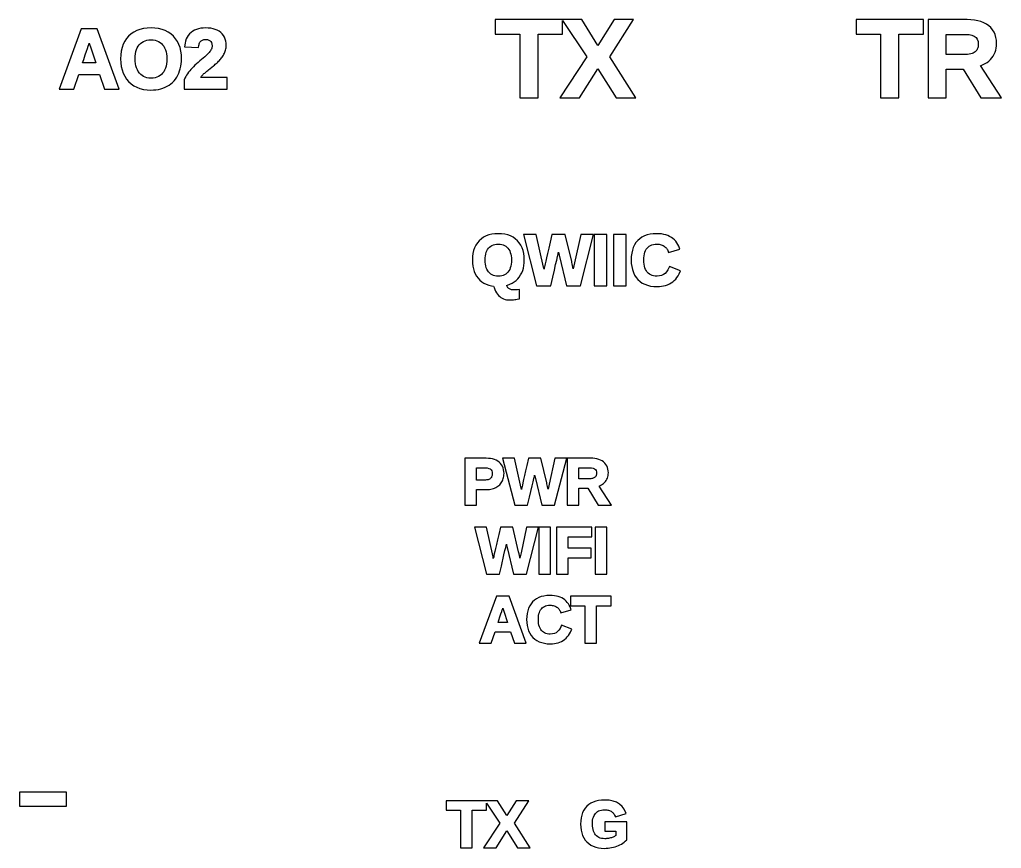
# Model space of a CAD drawing. Header units: metres. Extents: x 3 to 171, y -107 to -32.
# Drawn here: x 88.35 to 130.36, y -102.61 to -67.16 of the extents above; entities that cross this region are included whole.
import ezdxf

# ---------------------------------------------------------------- set-up
doc = ezdxf.new("R2010")
doc.units = ezdxf.units.M

msp = doc.modelspace()

# ---------------------------------------------------------------- linework, layer by layer
for p, q in [((112.404, -67.1577), (108.707, -67.1577)), ((108.707, -67.1577), (108.707, -67.7834)), ((111.587, -67.7834), (111.587, -67.194)), ((111.587, -67.194), (112.627, -68.7481)), ((113.098, -68.2619), (112.404, -67.1577)), ((113.792, -67.1577), (113.098, -68.2619)), ((113.606, -68.748), (114.625, -67.1577)), ((114.625, -67.1577), (113.792, -67.1577)), ((127.026, -67.1587), (124.145, -67.1587)), ((124.145, -67.1587), (124.145, -67.7844)), ((127.026, -67.7844), (127.026, -67.1587)), ((128.899, -67.1587), (127.225, -67.1587)), ((127.225, -67.1587), (127.225, -70.5074)), ((129.062, -67.1639), (128.899, -67.1587)), ((129.216, -67.1796), (129.062, -67.1639)), ((129.359, -67.2059), (129.216, -67.1796)), ((129.492, -67.243), (129.359, -67.2059)), ((90.9857, -67.5496), (90.043, -70.1339)), ((91.6693, -67.5496), (90.9857, -67.5496)), ((92.6084, -70.1339), (91.6693, -67.5496)), ((93.3626, -67.626), (93.2359, -67.6904)), ((93.4998, -67.5762), (93.3626, -67.626)), ((93.6474, -67.5407), (93.4998, -67.5762)), ((93.8051, -67.5196), (93.6474, -67.5407)), ((93.9729, -67.5126), (93.8051, -67.5196)), ((94.1408, -67.5197), (93.9729, -67.5126)), ((94.2986, -67.541), (94.1408, -67.5197)), ((94.4463, -67.5769), (94.2986, -67.541)), ((94.5836, -67.6273), (94.4463, -67.5769)), ((94.7105, -67.6923), (94.5836, -67.6273)), ((95.8327, -67.6104), (95.7563, -67.6541)), ((95.9153, -67.5749), (95.8327, -67.6104)), ((96.0042, -67.5475), (95.9153, -67.5749)), ((96.0991, -67.528), (96.0042, -67.5475)), ((96.2, -67.5164), (96.0991, -67.528)), ((96.3068, -67.5126), (96.2, -67.5164)), ((96.4214, -67.5164), (96.3068, -67.5126)), ((96.5288, -67.5281), (96.4214, -67.5164)), ((96.629, -67.5477), (96.5288, -67.5281)), ((96.7221, -67.5753), (96.629, -67.5477)), ((96.8078, -67.6112), (96.7221, -67.5753)), ((96.886, -67.6553), (96.8078, -67.6112)), ((129.614, -67.2908), (129.492, -67.243)), ((129.725, -67.3497), (129.614, -67.2908)), ((129.826, -67.4197), (129.725, -67.3497)), ((129.915, -67.5001), (129.826, -67.4197)), ((129.99, -67.5903), (129.915, -67.5001)), ((130.052, -67.69), (129.99, -67.5903)), ((92.923, -67.9683), (92.8451, -68.0854)), ((93.0152, -67.8624), (92.923, -67.9683)), ((93.12, -67.7692), (93.0152, -67.8624)), ((93.2359, -67.6904), (93.12, -67.7692)), ((93.6483, -68.0904), (93.7192, -68.0606)), ((93.7192, -68.0606), (93.7968, -68.0391)), ((93.7968, -68.0391), (93.8815, -68.0261)), ((93.8815, -68.0261), (93.9729, -68.0217)), ((93.9729, -68.0217), (94.0629, -68.0261)), ((94.0629, -68.0261), (94.1461, -68.0392)), ((94.1461, -68.0392), (94.2227, -68.0609)), ((94.2227, -68.0609), (94.293, -68.0909)), ((94.8266, -67.7719), (94.7105, -67.6923)), ((94.9316, -67.866), (94.8266, -67.7719)), ((95.0239, -67.9727), (94.9316, -67.866)), ((95.102, -68.09), (95.0239, -67.9727)), ((95.4826, -67.9857), (95.4511, -68.0725)), ((95.522, -67.9054), (95.4826, -67.9857)), ((95.5691, -67.8319), (95.522, -67.9054)), ((95.6241, -67.7653), (95.5691, -67.8319)), ((95.6866, -67.7059), (95.6241, -67.7653)), ((95.7563, -67.6541), (95.6866, -67.7059)), ((96.1036, -68.0783), (96.1242, -68.0599)), ((96.1242, -68.0599), (96.1471, -68.0445)), ((96.1471, -68.0445), (96.173, -68.0316)), ((96.173, -68.0316), (96.2022, -68.0213)), ((96.2022, -68.0213), (96.2346, -68.0138)), ((96.2346, -68.0138), (96.2708, -68.0092)), ((96.2708, -68.0092), (96.3095, -68.0076)), ((96.3095, -68.0076), (96.3884, -68.0137)), ((96.3884, -68.0137), (96.4512, -68.0307)), ((96.4512, -68.0307), (96.4997, -68.0575)), ((96.4997, -68.0575), (96.5364, -68.094)), ((96.9565, -67.7078), (96.886, -67.6553)), ((97.0183, -67.7679), (96.9565, -67.7078)), ((97.0707, -67.8346), (97.0183, -67.7679)), ((97.1137, -67.908), (97.0707, -67.8346)), ((97.1469, -67.9875), (97.1137, -67.908)), ((97.1705, -68.073), (97.1469, -67.9875)), ((108.707, -67.7834), (109.756, -67.7834)), ((109.756, -67.7834), (109.756, -70.5063)), ((110.536, -67.7834), (111.587, -67.7834)), ((110.536, -70.5063), (110.536, -67.7834)), ((124.145, -67.7844), (125.194, -67.7844)), ((125.194, -67.7844), (125.194, -70.5074)), ((125.975, -67.7844), (127.026, -67.7844)), ((125.975, -70.5074), (125.975, -67.7844)), ((128.005, -68.6459), (128.005, -67.7867)), ((128.005, -67.7867), (128.825, -67.7867)), ((128.825, -67.7867), (128.979, -67.796)), ((128.979, -67.796), (129.105, -67.8228)), ((129.105, -67.8228), (129.205, -67.866)), ((129.205, -67.866), (129.28, -67.9245)), ((129.28, -67.9245), (129.332, -67.9987)), ((129.332, -67.9987), (129.365, -68.0915)), ((130.1, -67.7989), (130.052, -67.69)), ((130.134, -67.9165), (130.1, -67.7989)), ((130.154, -68.0426), (130.134, -67.9165)), ((130.161, -68.1769), (130.154, -68.0426)), ((91.2108, -68.5128), (91.2542, -68.3852)), ((91.2542, -68.3852), (91.2872, -68.2874)), ((91.2872, -68.2874), (91.3099, -68.2192)), ((91.3099, -68.2192), (91.3223, -68.1805)), ((91.3223, -68.1805), (91.3291, -68.1579)), ((91.3291, -68.1579), (91.3928, -68.3593)), ((91.3928, -68.3593), (91.6154, -69.0077)), ((92.7322, -68.3521), (92.6971, -68.5012)), ((92.7814, -68.2134), (92.7322, -68.3521)), ((92.8451, -68.0854), (92.7814, -68.2134)), ((93.3265, -68.5277), (93.3523, -68.4422)), ((93.3523, -68.4422), (93.3851, -68.3643)), ((93.3851, -68.3643), (93.4249, -68.2938)), ((93.4249, -68.2938), (93.4717, -68.2306)), ((93.4717, -68.2306), (93.5248, -68.1752)), ((93.5248, -68.1752), (93.5835, -68.1286)), ((93.5835, -68.1286), (93.6483, -68.0904)), ((94.293, -68.0909), (94.3571, -68.1293)), ((94.3571, -68.1293), (94.4156, -68.1763)), ((94.4156, -68.1763), (94.4687, -68.2322)), ((94.4687, -68.2322), (94.5156, -68.296)), ((94.5156, -68.296), (94.5555, -68.3667)), ((94.5555, -68.3667), (94.5882, -68.4445)), ((94.5882, -68.4445), (94.614, -68.5298)), ((95.1658, -68.218), (95.102, -68.09)), ((95.2152, -68.3561), (95.1658, -68.218)), ((95.2503, -68.5043), (95.2152, -68.3561)), ((95.4272, -68.1657), (95.4022, -68.3182)), ((95.4022, -68.3182), (96.0011, -68.352)), ((95.4511, -68.0725), (95.4272, -68.1657)), ((96.0011, -68.352), (96.0167, -68.2628)), ((96.0167, -68.2628), (96.0266, -68.2225)), ((96.0266, -68.2225), (96.0384, -68.1862)), ((96.0384, -68.1862), (96.0521, -68.1539)), ((96.0521, -68.1539), (96.0677, -68.1249)), ((96.0677, -68.1249), (96.0849, -68.0999)), ((96.0849, -68.0999), (96.1036, -68.0783)), ((96.5392, -68.4494), (96.5176, -68.4851)), ((96.5364, -68.094), (96.5633, -68.1422)), ((96.5565, -68.4146), (96.5392, -68.4494)), ((96.5698, -68.3805), (96.5565, -68.4146)), ((96.5633, -68.1422), (96.5804, -68.2045)), ((96.5791, -68.347), (96.5698, -68.3805)), ((96.5846, -68.3144), (96.5791, -68.347)), ((96.5804, -68.2045), (96.5864, -68.2824)), ((96.5864, -68.2824), (96.5846, -68.3144)), ((97.1515, -68.5086), (97.1651, -68.4616)), ((97.1651, -68.4616), (97.1756, -68.4133)), ((97.1845, -68.1641), (97.1705, -68.073)), ((97.1756, -68.4133), (97.1831, -68.3638)), ((97.1831, -68.3638), (97.1876, -68.3129)), ((97.1891, -68.2603), (97.1845, -68.1641)), ((97.1876, -68.3129), (97.1891, -68.2603)), ((129.309, -68.4568), (129.28, -68.4947)), ((129.333, -68.415), (129.309, -68.4568)), ((129.352, -68.3693), (129.333, -68.415)), ((129.365, -68.3191), (129.352, -68.3693)), ((129.365, -68.0915), (129.376, -68.2061)), ((129.373, -68.2644), (129.365, -68.3191)), ((129.376, -68.2061), (129.373, -68.2644)), ((130.094, -68.5546), (130.124, -68.4658)), ((130.124, -68.4658), (130.144, -68.3732)), ((130.144, -68.3732), (130.157, -68.2769)), ((130.157, -68.2769), (130.161, -68.1769)), ((91.0413, -69.0077), (91.093, -68.8571)), ((91.093, -68.8571), (91.1571, -68.67)), ((91.1571, -68.67), (91.2108, -68.5128)), ((92.6762, -68.6606), (92.6693, -68.8303)), ((92.6693, -68.8303), (92.6762, -69.0006)), ((92.6971, -68.5012), (92.6762, -68.6606)), ((93.293, -68.8303), (93.2968, -68.7217)), ((93.2969, -68.94), (93.293, -68.8303)), ((93.2968, -68.7217), (93.308, -68.6208)), ((93.308, -68.6208), (93.3265, -68.5277)), ((94.614, -68.5298), (94.6326, -68.6225)), ((94.6326, -68.6225), (94.6438, -68.7225)), ((94.6438, -68.7225), (94.6475, -68.8304)), ((94.6475, -68.8304), (94.6438, -68.9433)), ((95.2713, -68.6623), (95.2503, -68.5043)), ((95.2783, -68.83), (95.2713, -68.6623)), ((95.275, -68.9421), (95.2783, -68.83)), ((96.1339, -68.8623), (96.0579, -68.9252)), ((96.205, -68.8036), (96.1339, -68.8623)), ((96.2691, -68.7485), (96.205, -68.8036)), ((96.3268, -68.6964), (96.2691, -68.7485)), ((96.3779, -68.6476), (96.3268, -68.6964)), ((96.4227, -68.6019), (96.3779, -68.6476)), ((96.4604, -68.5601), (96.4227, -68.6019)), ((96.4918, -68.5215), (96.4604, -68.5601)), ((96.5176, -68.4851), (96.4918, -68.5215)), ((96.899, -68.9046), (96.9312, -68.8699)), ((96.9312, -68.8699), (96.9623, -68.8341)), ((96.9623, -68.8341), (96.9919, -68.7972)), ((96.9919, -68.7972), (97.0199, -68.7593)), ((97.0199, -68.7593), (97.0462, -68.7205)), ((97.0462, -68.7205), (97.0709, -68.6807)), ((97.0709, -68.6807), (97.0939, -68.64)), ((97.0939, -68.64), (97.1154, -68.598)), ((97.1154, -68.598), (97.1349, -68.5542)), ((97.1349, -68.5542), (97.1515, -68.5086)), ((112.627, -68.7481), (111.469, -70.5063)), ((114.719, -70.5063), (113.606, -68.748)), ((128.844, -68.6459), (128.005, -68.6459)), ((128.921, -68.6433), (128.844, -68.6459)), ((128.99, -68.6358), (128.921, -68.6433)), ((129.053, -68.6236), (128.99, -68.6358)), ((129.11, -68.6066), (129.053, -68.6236)), ((129.161, -68.5851), (129.11, -68.6066)), ((129.206, -68.5593), (129.161, -68.5851)), ((129.246, -68.529), (129.206, -68.5593)), ((129.28, -68.4947), (129.246, -68.529)), ((129.828, -68.932), (129.895, -68.8681)), ((129.895, -68.8681), (129.957, -68.797)), ((129.957, -68.797), (130.011, -68.7203)), ((130.011, -68.7203), (130.057, -68.6395)), ((130.057, -68.6395), (130.094, -68.5546)), ((91.6154, -69.0077), (91.0413, -69.0077)), ((92.6762, -69.0006), (92.6972, -69.161)), ((92.6972, -69.161), (92.7323, -69.3113)), ((92.7323, -69.3113), (92.7817, -69.4516)), ((93.3083, -69.042), (93.2969, -68.94)), ((93.3273, -69.1368), (93.3083, -69.042)), ((93.3537, -69.2241), (93.3273, -69.1368)), ((93.3874, -69.3041), (93.3537, -69.2241)), ((93.4283, -69.3769), (93.3874, -69.3041)), ((94.5557, -69.3126), (94.516, -69.3846)), ((94.5884, -69.2326), (94.5557, -69.3126)), ((94.6141, -69.1444), (94.5884, -69.2326)), ((94.6326, -69.048), (94.6141, -69.1444)), ((94.6438, -68.9433), (94.6326, -69.048)), ((95.1973, -69.3529), (95.2265, -69.2558)), ((95.2265, -69.2558), (95.2492, -69.1549)), ((95.2492, -69.1549), (95.2654, -69.0503)), ((95.2654, -69.0503), (95.275, -68.9421)), ((95.6778, -69.2909), (95.6272, -69.3504)), ((95.7318, -69.2315), (95.6778, -69.2909)), ((95.7896, -69.1715), (95.7318, -69.2315)), ((95.851, -69.1109), (95.7896, -69.1715)), ((95.9162, -69.0497), (95.851, -69.1109)), ((95.9852, -68.9877), (95.9162, -69.0497)), ((96.0579, -68.9252), (95.9852, -68.9877)), ((96.397, -69.3293), (96.4315, -69.3013)), ((96.4315, -69.3013), (96.5026, -69.2445)), ((96.5026, -69.2445), (96.575, -69.1868)), ((96.575, -69.1868), (96.6487, -69.1283)), ((96.6487, -69.1283), (96.6863, -69.0985)), ((96.6863, -69.0985), (96.724, -69.0679)), ((96.724, -69.0679), (96.761, -69.0366)), ((96.761, -69.0366), (96.797, -69.0045)), ((96.797, -69.0045), (96.832, -68.9719)), ((96.832, -68.9719), (96.866, -68.9386)), ((96.866, -68.9386), (96.899, -68.9046)), ((112.309, -70.5063), (113.098, -69.2565)), ((113.098, -69.2565), (113.886, -70.5063)), ((128.005, -69.2738), (128.725, -69.2738)), ((128.005, -70.5074), (128.005, -69.2738)), ((128.725, -69.2738), (129.479, -70.5074)), ((129.473, -69.1222), (129.501, -69.1141)), ((130.364, -70.5074), (129.473, -69.1222)), ((129.501, -69.1141), (129.591, -69.0797)), ((129.591, -69.0797), (129.676, -69.0378)), ((129.676, -69.0378), (129.755, -68.9886)), ((129.755, -68.9886), (129.828, -68.932)), ((90.6701, -70.1339), (90.8905, -69.4991)), ((90.8905, -69.4991), (91.7662, -69.4991)), ((91.7662, -69.4991), (91.9866, -70.1339)), ((92.7817, -69.4516), (92.8454, -69.5815)), ((92.8454, -69.5815), (92.9234, -69.7008)), ((92.9234, -69.7008), (93.0156, -69.8092)), ((93.4764, -69.4427), (93.4283, -69.3769)), ((93.5306, -69.5005), (93.4764, -69.4427)), ((93.5898, -69.5492), (93.5306, -69.5005)), ((93.6542, -69.5889), (93.5898, -69.5492)), ((93.724, -69.6198), (93.6542, -69.5889)), ((93.7997, -69.642), (93.724, -69.6198)), ((93.8814, -69.6555), (93.7997, -69.642)), ((93.9694, -69.66), (93.8814, -69.6555)), ((94.0607, -69.6556), (93.9694, -69.66)), ((94.1453, -69.6424), (94.0607, -69.6556)), ((94.2227, -69.6207), (94.1453, -69.6424)), ((94.2935, -69.5906), (94.2227, -69.6207)), ((94.358, -69.552), (94.2935, -69.5906)), ((94.4166, -69.5048), (94.358, -69.552)), ((94.4694, -69.4489), (94.4166, -69.5048)), ((94.516, -69.3846), (94.4694, -69.4489)), ((94.9564, -69.7729), (95.0164, -69.6996)), ((95.0164, -69.6996), (95.0707, -69.6205)), ((95.0707, -69.6205), (95.1192, -69.5358)), ((95.1192, -69.5358), (95.1615, -69.4462)), ((95.1615, -69.4462), (95.1973, -69.3529)), ((95.4243, -69.6565), (95.3894, -69.7286)), ((95.3894, -69.7286), (95.3894, -70.1339)), ((95.4581, -69.5942), (95.4243, -69.6565)), ((95.4953, -69.5324), (95.4581, -69.5942)), ((95.5359, -69.4712), (95.4953, -69.5324)), ((95.5798, -69.4105), (95.5359, -69.4712)), ((95.6272, -69.3504), (95.5798, -69.4105)), ((96.1071, -69.6266), (96.1184, -69.6085)), ((97.2278, -69.6266), (96.1071, -69.6266)), ((96.1184, -69.6085), (96.1383, -69.58)), ((96.1383, -69.58), (96.1604, -69.5518)), ((96.1604, -69.5518), (96.1845, -69.5243)), ((96.1845, -69.5243), (96.2108, -69.4968)), ((96.2108, -69.4968), (96.2397, -69.4687)), ((96.2397, -69.4687), (96.2694, -69.4407)), ((96.2694, -69.4407), (96.2996, -69.4131)), ((96.2996, -69.4131), (96.3315, -69.3848)), ((96.3315, -69.3848), (96.3642, -69.3567)), ((96.3642, -69.3567), (96.397, -69.3293)), ((97.2278, -70.1339), (97.2278, -69.6266)), ((90.043, -70.1339), (90.6701, -70.1339)), ((91.9866, -70.1339), (92.6084, -70.1339)), ((93.0156, -69.8092), (93.1205, -69.905)), ((93.1205, -69.905), (93.2362, -69.9861)), ((93.2362, -69.9861), (93.3625, -70.0523)), ((93.3625, -70.0523), (93.4993, -70.1036)), ((93.4993, -70.1036), (93.646, -70.1402)), ((93.646, -70.1402), (93.8027, -70.1619)), ((93.8027, -70.1619), (93.969, -70.1692)), ((94.0793, -70.1659), (94.1855, -70.156)), ((94.1855, -70.156), (94.288, -70.1395)), ((94.288, -70.1395), (94.3867, -70.1164)), ((94.3867, -70.1164), (94.4817, -70.0867)), ((94.4817, -70.0867), (94.5727, -70.0502)), ((94.5727, -70.0502), (94.6598, -70.007)), ((94.6598, -70.007), (94.7423, -69.9575)), ((94.7423, -69.9575), (94.8193, -69.9019)), ((94.8193, -69.9019), (94.8906, -69.8404)), ((94.8906, -69.8404), (94.9564, -69.7729)), ((95.3894, -70.1339), (97.2278, -70.1339)), ((93.969, -70.1692), (94.0793, -70.1659)), ((109.756, -70.5063), (110.536, -70.5063)), ((111.469, -70.5063), (112.309, -70.5063)), ((113.886, -70.5063), (114.719, -70.5063)), ((125.194, -70.5074), (125.975, -70.5074)), ((127.225, -70.5074), (128.005, -70.5074)), ((129.479, -70.5074), (130.364, -70.5074)), ((108.316, -76.4119), (108.208, -76.4668)), ((108.433, -76.3694), (108.316, -76.4119)), ((108.559, -76.3392), (108.433, -76.3694)), ((108.693, -76.3212), (108.559, -76.3392)), ((108.836, -76.3153), (108.693, -76.3212)), ((108.978, -76.3213), (108.836, -76.3153)), ((109.113, -76.3395), (108.978, -76.3213)), ((109.238, -76.37), (109.113, -76.3395)), ((109.356, -76.413), (109.238, -76.37)), ((109.464, -76.4684), (109.356, -76.413)), ((110.46, -76.3466), (109.909, -76.3466)), ((109.909, -76.3466), (110.476, -78.5487)), ((110.773, -77.7437), (110.46, -76.3466)), ((111.132, -76.3466), (111.054, -76.6812)), ((111.703, -76.3466), (111.132, -76.3466)), ((111.978, -77.5041), (111.703, -76.3466)), ((112.365, -76.3466), (112.103, -77.555)), ((112.347, -78.5487), (112.916, -76.3466)), ((112.916, -76.3466), (112.365, -76.3466)), ((113.482, -76.3466), (112.941, -76.3466)), ((112.941, -76.3466), (112.941, -78.5487)), ((113.482, -78.5487), (113.482, -76.3466)), ((114.311, -76.3466), (113.77, -76.3466)), ((113.77, -76.3466), (113.77, -78.5487)), ((114.311, -78.5487), (114.311, -76.3466)), ((114.984, -76.4638), (114.888, -76.5298)), ((115.091, -76.4099), (114.984, -76.4638)), ((115.207, -76.3683), (115.091, -76.4099)), ((115.333, -76.3387), (115.207, -76.3683)), ((115.467, -76.3211), (115.333, -76.3387)), ((115.611, -76.3153), (115.467, -76.3211)), ((115.718, -76.3184), (115.611, -76.3153)), ((115.818, -76.3278), (115.718, -76.3184)), ((115.914, -76.3436), (115.818, -76.3278)), ((116.004, -76.3658), (115.914, -76.3436)), ((116.088, -76.3944), (116.004, -76.3658)), ((116.168, -76.4297), (116.088, -76.3944)), ((116.241, -76.4715), (116.168, -76.4297)), ((107.875, -76.8038), (107.82, -76.913)), ((107.941, -76.7039), (107.875, -76.8038)), ((108.02, -76.6135), (107.941, -76.7039)), ((108.109, -76.5341), (108.02, -76.6135)), ((108.208, -76.4668), (108.109, -76.5341)), ((108.462, -76.8893), (108.51, -76.8506)), ((108.51, -76.8506), (108.564, -76.8188)), ((108.564, -76.8188), (108.624, -76.794)), ((108.624, -76.794), (108.688, -76.7761)), ((108.688, -76.7761), (108.759, -76.7652)), ((108.759, -76.7652), (108.836, -76.7615)), ((108.836, -76.7615), (108.911, -76.7652)), ((108.911, -76.7652), (108.981, -76.7761)), ((108.981, -76.7761), (109.045, -76.7942)), ((109.045, -76.7942), (109.103, -76.8192)), ((109.103, -76.8192), (109.156, -76.8512)), ((109.156, -76.8512), (109.205, -76.8902)), ((109.563, -76.5364), (109.464, -76.4684)), ((109.652, -76.6166), (109.563, -76.5364)), ((109.731, -76.7076), (109.652, -76.6166)), ((109.798, -76.8077), (109.731, -76.7076)), ((109.852, -76.9168), (109.798, -76.8077)), ((111.054, -76.6812), (110.993, -76.94)), ((114.663, -76.7968), (114.611, -76.9061)), ((114.726, -76.6973), (114.663, -76.7968)), ((114.801, -76.608), (114.726, -76.6973)), ((114.888, -76.5298), (114.801, -76.608)), ((115.206, -76.9286), (115.249, -76.8845)), ((115.249, -76.8845), (115.296, -76.8474)), ((115.296, -76.8474), (115.349, -76.8168)), ((115.349, -76.8168), (115.407, -76.7929)), ((115.407, -76.7929), (115.472, -76.7756)), ((115.472, -76.7756), (115.543, -76.765)), ((115.543, -76.765), (115.621, -76.7615)), ((115.621, -76.7615), (115.672, -76.7632)), ((115.672, -76.7632), (115.721, -76.7686)), ((115.721, -76.7686), (115.767, -76.7773)), ((115.767, -76.7773), (115.812, -76.7895)), ((115.812, -76.7895), (115.854, -76.8051)), ((115.854, -76.8051), (115.895, -76.8242)), ((115.895, -76.8242), (115.933, -76.8468)), ((115.933, -76.8468), (115.968, -76.8719)), ((115.968, -76.8719), (116, -76.8994)), ((116.309, -76.5198), (116.241, -76.4715)), ((116.371, -76.5741), (116.309, -76.5198)), ((116.427, -76.6346), (116.371, -76.5741)), ((116.477, -76.701), (116.427, -76.6346)), ((116.52, -76.7732), (116.477, -76.701)), ((116.558, -76.8511), (116.52, -76.7732)), ((116.607, -76.9839), (116.558, -76.8511)), ((107.731, -77.2937), (107.725, -77.4379)), ((107.749, -77.1581), (107.731, -77.2937)), ((107.778, -77.0312), (107.749, -77.1581)), ((107.82, -76.913), (107.778, -77.0312)), ((108.271, -77.3467), (108.281, -77.2619)), ((108.281, -77.2619), (108.296, -77.1838)), ((108.296, -77.1838), (108.318, -77.1121)), ((108.318, -77.1121), (108.345, -77.0471)), ((108.345, -77.0471), (108.378, -76.9882)), ((108.378, -76.9882), (108.417, -76.9355)), ((108.417, -76.9355), (108.462, -76.8893)), ((109.205, -76.8902), (109.249, -76.9368)), ((109.249, -76.9368), (109.288, -76.99)), ((109.288, -76.99), (109.322, -77.0491)), ((109.322, -77.0491), (109.349, -77.1142)), ((109.349, -77.1142), (109.371, -77.1856)), ((109.371, -77.1856), (109.386, -77.2632)), ((109.386, -77.2632), (109.396, -77.3475)), ((109.894, -77.0345), (109.852, -76.9168)), ((109.924, -77.1607), (109.894, -77.0345)), ((109.942, -77.2952), (109.924, -77.1607)), ((109.948, -77.4378), (109.942, -77.2952)), ((110.942, -77.1615), (110.899, -77.3459)), ((110.993, -76.94), (110.942, -77.1615)), ((111.334, -77.4439), (111.369, -77.296)), ((111.369, -77.296), (111.392, -77.1954)), ((111.392, -77.1954), (111.404, -77.1422)), ((111.404, -77.1422), (111.411, -77.1082)), ((111.411, -77.1082), (111.424, -77.169)), ((111.424, -77.169), (111.438, -77.2322)), ((111.438, -77.2322), (111.453, -77.2943)), ((111.453, -77.2943), (111.747, -78.5487)), ((114.526, -77.2909), (114.52, -77.438)), ((114.543, -77.1533), (114.526, -77.2909)), ((114.571, -77.025), (114.543, -77.1533)), ((114.611, -76.9061), (114.571, -77.025)), ((115.067, -77.343), (115.076, -77.2555)), ((115.076, -77.2555), (115.091, -77.1753)), ((115.091, -77.1753), (115.111, -77.1028)), ((115.111, -77.1028), (115.138, -77.0376)), ((115.138, -77.0376), (115.169, -76.9796)), ((115.169, -76.9796), (115.206, -76.9286)), ((116, -76.8994), (116.028, -76.9291)), ((116.028, -76.9291), (116.052, -76.9608)), ((116.052, -76.9608), (116.074, -76.995)), ((116.074, -76.995), (116.091, -77.0316)), ((116.091, -77.0316), (116.122, -77.1164)), ((116.122, -77.1164), (116.607, -76.9839)), ((107.725, -77.4379), (107.73, -77.5715)), ((107.73, -77.5715), (107.745, -77.6979)), ((107.745, -77.6979), (107.77, -77.8172)), ((108.268, -77.438), (108.271, -77.3467)), ((108.271, -77.5302), (108.268, -77.438)), ((108.281, -77.6162), (108.271, -77.5302)), ((108.297, -77.6958), (108.281, -77.6162)), ((108.319, -77.7688), (108.297, -77.6958)), ((109.371, -77.7029), (109.349, -77.7771)), ((109.386, -77.6219), (109.371, -77.7029)), ((109.396, -77.5335), (109.386, -77.6219)), ((109.396, -77.3475), (109.399, -77.438)), ((109.399, -77.438), (109.396, -77.5335)), ((109.909, -77.7846), (109.93, -77.6746)), ((109.93, -77.6746), (109.944, -77.559)), ((109.944, -77.559), (109.948, -77.4378)), ((110.825, -77.6759), (110.814, -77.7305)), ((110.841, -77.603), (110.825, -77.6759)), ((110.866, -77.493), (110.841, -77.603)), ((110.899, -77.3459), (110.866, -77.493)), ((111.233, -77.882), (111.289, -77.6392)), ((111.289, -77.6392), (111.334, -77.4439)), ((111.988, -77.547), (111.978, -77.5041)), ((112, -77.603), (111.988, -77.547)), ((112.013, -77.6716), (112, -77.603)), ((112.029, -77.753), (112.013, -77.6716)), ((112.103, -77.555), (112.041, -77.8233)), ((114.52, -77.438), (114.526, -77.5849)), ((114.526, -77.5849), (114.544, -77.7229)), ((114.544, -77.7229), (114.573, -77.8521)), ((115.064, -77.438), (115.067, -77.343)), ((115.067, -77.5346), (115.064, -77.438)), ((115.076, -77.6239), (115.067, -77.5346)), ((115.091, -77.7056), (115.076, -77.6239)), ((115.113, -77.78), (115.091, -77.7056)), ((116.159, -77.7194), (116.091, -77.8643)), ((116.635, -77.8993), (116.159, -77.7194)), ((107.77, -77.8172), (107.805, -77.9294)), ((107.805, -77.9294), (107.85, -78.0342)), ((107.85, -78.0342), (107.906, -78.1315)), ((107.906, -78.1315), (107.971, -78.2211)), ((108.347, -77.8359), (108.319, -77.7688)), ((108.381, -77.897), (108.347, -77.8359)), ((108.421, -77.9522), (108.381, -77.897)), ((108.466, -78.0005), (108.421, -77.9522)), ((108.515, -78.0412), (108.466, -78.0005)), ((108.569, -78.0743), (108.515, -78.0412)), ((108.627, -78.1001), (108.569, -78.0743)), ((108.69, -78.1188), (108.627, -78.1001)), ((108.759, -78.13), (108.69, -78.1188)), ((108.833, -78.1338), (108.759, -78.13)), ((108.909, -78.1301), (108.833, -78.1338)), ((108.98, -78.1191), (108.909, -78.1301)), ((109.044, -78.101), (108.98, -78.1191)), ((109.103, -78.0759), (109.044, -78.101)), ((109.157, -78.0438), (109.103, -78.0759)), ((109.206, -78.0046), (109.157, -78.0438)), ((109.25, -77.958), (109.206, -78.0046)), ((109.289, -77.9043), (109.25, -77.958)), ((109.322, -77.8442), (109.289, -77.9043)), ((109.349, -77.7771), (109.322, -77.8442)), ((109.732, -78.1682), (109.789, -78.0811)), ((109.789, -78.0811), (109.838, -77.988)), ((109.838, -77.988), (109.878, -77.8892)), ((109.878, -77.8892), (109.909, -77.7846)), ((110.792, -77.8351), (110.773, -77.7437)), ((110.802, -77.7856), (110.792, -77.8351)), ((110.814, -77.7305), (110.802, -77.7856)), ((111.165, -78.1723), (111.233, -77.882)), ((112.041, -77.8233), (112.029, -77.753)), ((114.573, -77.8521), (114.614, -77.9722)), ((114.614, -77.9722), (114.668, -78.083)), ((114.668, -78.083), (114.733, -78.1844)), ((115.14, -77.8468), (115.113, -77.78)), ((115.173, -77.9066), (115.14, -77.8468)), ((115.211, -77.9594), (115.173, -77.9066)), ((115.254, -78.0051), (115.211, -77.9594)), ((115.303, -78.0436), (115.254, -78.0051)), ((115.357, -78.0752), (115.303, -78.0436)), ((115.416, -78.0999), (115.357, -78.0752)), ((115.482, -78.1178), (115.416, -78.0999)), ((115.553, -78.1287), (115.482, -78.1178)), ((115.63, -78.1323), (115.553, -78.1287)), ((115.732, -78.1247), (115.63, -78.1323)), ((115.822, -78.1024), (115.732, -78.1247)), ((115.903, -78.0655), (115.822, -78.1024)), ((115.974, -78.0141), (115.903, -78.0655)), ((116.037, -77.9473), (115.974, -78.0141)), ((116.091, -77.8643), (116.037, -77.9473)), ((116.481, -78.1891), (116.531, -78.1144)), ((116.531, -78.1144), (116.575, -78.0334)), ((116.575, -78.0334), (116.635, -77.8993)), ((107.971, -78.2211), (108.046, -78.3016)), ((108.046, -78.3016), (108.13, -78.3718)), ((108.13, -78.3718), (108.221, -78.4315)), ((108.221, -78.4315), (108.321, -78.4804)), ((108.321, -78.4804), (108.428, -78.5187)), ((108.428, -78.5187), (108.543, -78.5463)), ((108.543, -78.5463), (108.633, -78.5588)), ((108.633, -78.5588), (108.652, -78.6171)), ((109.184, -78.5274), (109.233, -78.5152)), ((109.193, -78.5479), (109.184, -78.5274)), ((109.21, -78.5782), (109.193, -78.5479)), ((109.233, -78.5152), (109.333, -78.4796)), ((109.333, -78.4796), (109.426, -78.4351)), ((109.426, -78.4351), (109.513, -78.3816)), ((109.513, -78.3816), (109.593, -78.3192)), ((109.593, -78.3192), (109.666, -78.248)), ((109.666, -78.248), (109.732, -78.1682)), ((110.476, -78.5487), (111.077, -78.5487)), ((111.077, -78.5487), (111.165, -78.1723)), ((111.747, -78.5487), (112.347, -78.5487)), ((112.941, -78.5487), (113.482, -78.5487)), ((113.77, -78.5487), (114.311, -78.5487)), ((114.733, -78.1844), (114.811, -78.2761)), ((114.811, -78.2761), (114.9, -78.3568)), ((114.9, -78.3568), (114.998, -78.425)), ((114.998, -78.425), (115.107, -78.4806)), ((115.107, -78.4806), (115.224, -78.5237)), ((115.224, -78.5237), (115.351, -78.5543)), ((115.351, -78.5543), (115.487, -78.5725)), ((115.728, -78.5754), (115.821, -78.5659)), ((115.821, -78.5659), (115.911, -78.5502)), ((115.911, -78.5502), (115.997, -78.5279)), ((115.997, -78.5279), (116.079, -78.4993)), ((116.079, -78.4993), (116.157, -78.4642)), ((116.157, -78.4642), (116.231, -78.4226)), ((116.231, -78.4226), (116.301, -78.3742)), ((116.301, -78.3742), (116.366, -78.3191)), ((116.366, -78.3191), (116.426, -78.2573)), ((116.426, -78.2573), (116.481, -78.1891)), ((108.652, -78.6171), (108.685, -78.6989)), ((108.685, -78.6989), (108.72, -78.7737)), ((108.72, -78.7737), (108.759, -78.8415)), ((108.759, -78.8415), (108.801, -78.9023)), ((108.801, -78.9023), (108.846, -78.9559)), ((108.846, -78.9559), (108.894, -79.0022)), ((109.228, -78.605), (109.21, -78.5782)), ((109.247, -78.6284), (109.228, -78.605)), ((109.267, -78.6484), (109.247, -78.6284)), ((109.288, -78.6652), (109.267, -78.6484)), ((109.311, -78.6796), (109.288, -78.6652)), ((109.336, -78.692), (109.311, -78.6796)), ((109.365, -78.7024), (109.336, -78.692)), ((109.398, -78.7107), (109.365, -78.7024)), ((109.434, -78.7167), (109.398, -78.7107)), ((109.473, -78.7204), (109.434, -78.7167)), ((109.516, -78.7217), (109.473, -78.7204)), ((109.54, -78.7214), (109.516, -78.7217)), ((109.564, -78.7205), (109.54, -78.7214)), ((109.588, -78.7191), (109.564, -78.7205)), ((109.612, -78.7171), (109.588, -78.7191)), ((109.637, -78.7144), (109.612, -78.7171)), ((109.661, -78.7112), (109.637, -78.7144)), ((109.744, -78.6984), (109.661, -78.7112)), ((109.74, -79.0989), (109.744, -78.6984)), ((115.487, -78.5725), (115.631, -78.5786)), ((115.631, -78.5786), (115.728, -78.5754)), ((108.894, -79.0022), (108.946, -79.0416)), ((108.946, -79.0416), (109.001, -79.0749)), ((109.001, -79.0749), (109.06, -79.1021)), ((109.06, -79.1021), (109.123, -79.1232)), ((109.123, -79.1232), (109.189, -79.1381)), ((109.189, -79.1381), (109.257, -79.147)), ((109.257, -79.147), (109.329, -79.1499)), ((109.329, -79.1499), (109.381, -79.149)), ((109.381, -79.149), (109.433, -79.1464)), ((109.433, -79.1464), (109.486, -79.142)), ((109.486, -79.142), (109.539, -79.1358)), ((109.539, -79.1358), (109.592, -79.128)), ((109.592, -79.128), (109.647, -79.1183)), ((109.647, -79.1183), (109.74, -79.0989)), ((108.316, -85.9222), (107.407, -85.9222)), ((107.407, -85.9222), (107.407, -87.9331)), ((108.414, -85.9255), (108.316, -85.9222)), ((108.506, -85.9356), (108.414, -85.9255)), ((108.593, -85.9526), (108.506, -85.9356)), ((108.673, -85.9766), (108.593, -85.9526)), ((108.747, -86.0078), (108.673, -85.9766)), ((108.815, -86.0463), (108.747, -86.0078)), ((108.876, -86.0921), (108.815, -86.0463)), ((108.93, -86.1445), (108.876, -86.0921)), ((109.529, -85.9222), (109.019, -85.9222)), ((109.019, -85.9222), (109.537, -87.9331)), ((109.814, -87.1958), (109.529, -85.9222)), ((110.133, -85.9222), (110.061, -86.2298)), ((110.66, -85.9222), (110.133, -85.9222)), ((110.91, -86.9779), (110.66, -85.9222)), ((111.254, -85.9222), (111.015, -87.0242)), ((111.245, -87.9331), (111.764, -85.9222)), ((111.764, -85.9222), (111.254, -85.9222)), ((112.782, -85.9222), (111.777, -85.9222)), ((111.777, -85.9222), (111.777, -87.9331)), ((112.879, -85.9253), (112.782, -85.9222)), ((112.971, -85.9346), (112.879, -85.9253)), ((113.057, -85.9504), (112.971, -85.9346)), ((113.137, -85.9727), (113.057, -85.9504)), ((113.211, -86.0017), (113.137, -85.9727)), ((113.279, -86.0375), (113.211, -86.0017)), ((113.34, -86.0801), (113.279, -86.0375)), ((113.395, -86.1293), (113.34, -86.0801)), ((107.907, -86.8526), (107.907, -86.3327)), ((107.907, -86.3327), (108.269, -86.3327)), ((108.269, -86.3327), (108.358, -86.3385)), ((108.358, -86.3385), (108.428, -86.3548)), ((108.428, -86.3548), (108.483, -86.3805)), ((108.483, -86.3805), (108.523, -86.4145)), ((108.523, -86.4145), (108.552, -86.4581)), ((108.552, -86.4581), (108.57, -86.514)), ((108.57, -86.514), (108.576, -86.585)), ((108.976, -86.203), (108.93, -86.1445)), ((109.013, -86.2674), (108.976, -86.203)), ((109.042, -86.3373), (109.013, -86.2674)), ((109.063, -86.4123), (109.042, -86.3373)), ((109.075, -86.4922), (109.063, -86.4123)), ((109.079, -86.5767), (109.075, -86.4922)), ((110.006, -86.4651), (109.959, -86.6665)), ((110.061, -86.2298), (110.006, -86.4651)), ((112.277, -86.797), (112.277, -86.3327)), ((112.277, -86.3327), (112.738, -86.3327)), ((112.738, -86.3327), (112.826, -86.3381)), ((112.826, -86.3381), (112.897, -86.3531)), ((112.897, -86.3531), (112.951, -86.3766)), ((112.951, -86.3766), (112.991, -86.4076)), ((112.991, -86.4076), (113.019, -86.4464)), ((113.019, -86.4464), (113.036, -86.4959)), ((113.036, -86.4959), (113.042, -86.5594)), ((113.441, -86.1845), (113.395, -86.1293)), ((113.479, -86.2457), (113.441, -86.1845)), ((113.508, -86.3123), (113.479, -86.2457)), ((113.529, -86.384), (113.508, -86.3123)), ((113.541, -86.4605), (113.529, -86.384)), ((113.545, -86.5416), (113.541, -86.4605)), ((113.543, -86.6023), (113.545, -86.5416)), ((108.281, -86.8526), (107.907, -86.8526)), ((108.324, -86.851), (108.281, -86.8526)), ((108.362, -86.8465), (108.324, -86.851)), ((108.397, -86.8391), (108.362, -86.8465)), ((108.428, -86.8291), (108.397, -86.8391)), ((108.456, -86.8164), (108.428, -86.8291)), ((108.481, -86.8013), (108.456, -86.8164)), ((108.503, -86.7836), (108.481, -86.8013)), ((108.522, -86.7636), (108.503, -86.7836)), ((108.538, -86.7412), (108.522, -86.7636)), ((108.551, -86.7162), (108.538, -86.7412)), ((108.562, -86.688), (108.551, -86.7162)), ((108.57, -86.6569), (108.562, -86.688)), ((108.575, -86.6222), (108.57, -86.6569)), ((108.576, -86.585), (108.575, -86.6222)), ((108.96, -86.9753), (108.988, -86.9318)), ((108.988, -86.9318), (109.012, -86.886)), ((109.012, -86.886), (109.033, -86.8384)), ((109.033, -86.8384), (109.05, -86.7893)), ((109.05, -86.7893), (109.062, -86.7385)), ((109.062, -86.7385), (109.072, -86.6862)), ((109.072, -86.6862), (109.077, -86.6323)), ((109.077, -86.6323), (109.079, -86.5767)), ((109.89, -86.9678), (109.867, -87.0679)), ((109.92, -86.8341), (109.89, -86.9678)), ((109.959, -86.6665), (109.92, -86.8341)), ((110.284, -87.1028), (110.325, -86.9252)), ((110.325, -86.9252), (110.356, -86.7908)), ((110.356, -86.7908), (110.377, -86.6994)), ((110.377, -86.6994), (110.388, -86.6509)), ((110.388, -86.6509), (110.39, -86.641)), ((110.39, -86.641), (110.397, -86.6753)), ((110.397, -86.6753), (110.41, -86.7328)), ((110.41, -86.7328), (110.424, -86.7893)), ((110.424, -86.7893), (110.692, -87.9331)), ((112.75, -86.797), (112.277, -86.797)), ((112.793, -86.7955), (112.75, -86.797)), ((112.832, -86.7912), (112.793, -86.7955)), ((112.868, -86.7844), (112.832, -86.7912)), ((112.899, -86.7751), (112.868, -86.7844)), ((112.927, -86.7633), (112.899, -86.7751)), ((112.951, -86.7494), (112.927, -86.7633)), ((112.972, -86.7332), (112.951, -86.7494)), ((112.991, -86.715), (112.972, -86.7332)), ((113.006, -86.6949), (112.991, -86.715)), ((113.019, -86.6728), (113.006, -86.6949)), ((113.029, -86.6482), (113.019, -86.6728)), ((113.036, -86.6211), (113.029, -86.6482)), ((113.041, -86.5911), (113.036, -86.6211)), ((113.042, -86.5594), (113.041, -86.5911)), ((113.342, -87.0015), (113.383, -86.9625)), ((113.383, -86.9625), (113.421, -86.9192)), ((113.421, -86.9192), (113.454, -86.8724)), ((113.454, -86.8724), (113.482, -86.8231)), ((113.482, -86.8231), (113.505, -86.7712)), ((113.505, -86.7712), (113.522, -86.7171)), ((113.522, -86.7171), (113.535, -86.6607)), ((113.535, -86.6607), (113.543, -86.6023)), ((107.907, -87.2604), (108.333, -87.2604)), ((107.907, -87.9331), (107.907, -87.2604)), ((108.333, -87.2604), (108.395, -87.2587)), ((108.395, -87.2587), (108.456, -87.2536)), ((108.456, -87.2536), (108.515, -87.2451)), ((108.515, -87.2451), (108.571, -87.233)), ((108.571, -87.233), (108.625, -87.2175)), ((108.625, -87.2175), (108.677, -87.1984)), ((108.677, -87.1984), (108.727, -87.1757)), ((108.727, -87.1757), (108.773, -87.1498)), ((108.773, -87.1498), (108.817, -87.1209)), ((108.817, -87.1209), (108.858, -87.089)), ((108.858, -87.089), (108.895, -87.054)), ((108.895, -87.054), (108.929, -87.0161)), ((108.929, -87.0161), (108.96, -86.9753)), ((109.827, -87.2574), (109.814, -87.1958)), ((109.832, -87.2339), (109.827, -87.2574)), ((109.853, -87.1342), (109.832, -87.2339)), ((109.867, -87.0679), (109.853, -87.1342)), ((110.171, -87.5875), (110.284, -87.1028)), ((110.919, -87.017), (110.91, -86.9779)), ((110.93, -87.068), (110.919, -87.017)), ((110.942, -87.1304), (110.93, -87.068)), ((110.956, -87.2044), (110.942, -87.1304)), ((110.964, -87.2465), (110.956, -87.2044)), ((111.015, -87.0242), (110.964, -87.2465)), ((112.277, -87.2075), (112.668, -87.2075)), ((112.277, -87.9331), (112.277, -87.2075)), ((112.668, -87.2075), (113.112, -87.9331)), ((113.151, -87.1092), (113.198, -87.0916)), ((113.682, -87.9331), (113.151, -87.1092)), ((113.198, -87.0916), (113.249, -87.0661)), ((113.249, -87.0661), (113.297, -87.0361)), ((113.297, -87.0361), (113.342, -87.0015)), ((110.09, -87.9331), (110.171, -87.5875)), ((107.407, -87.9331), (107.907, -87.9331)), ((109.537, -87.9331), (110.09, -87.9331)), ((110.692, -87.9331), (111.245, -87.9331)), ((111.777, -87.9331), (112.277, -87.9331)), ((113.112, -87.9331), (113.682, -87.9331)), ((108.324, -88.8722), (107.813, -88.8722)), ((107.813, -88.8722), (108.332, -90.8831)), ((108.609, -90.1458), (108.324, -88.8722)), ((108.927, -88.8722), (108.855, -89.1798)), ((109.454, -88.8722), (108.927, -88.8722)), ((109.705, -89.9279), (109.454, -88.8722)), ((110.048, -88.8722), (109.809, -89.9742)), ((110.039, -90.8831), (110.559, -88.8722)), ((110.559, -88.8722), (110.048, -88.8722)), ((111.072, -88.8722), (110.571, -88.8722)), ((110.571, -88.8722), (110.571, -90.8831)), ((111.072, -90.8831), (111.072, -88.8722)), ((112.834, -88.8722), (111.325, -88.8722)), ((111.325, -88.8722), (111.325, -90.8831)), ((112.834, -89.2814), (112.834, -88.8722)), ((113.482, -88.8722), (112.982, -88.8722)), ((112.982, -88.8722), (112.982, -90.8831)), ((113.482, -90.8831), (113.482, -88.8722)), ((108.801, -89.4151), (108.754, -89.6165)), ((108.855, -89.1798), (108.801, -89.4151)), ((111.825, -89.7727), (111.825, -89.2814)), ((111.825, -89.2814), (112.834, -89.2814)), ((108.715, -89.7841), (108.684, -89.9178)), ((108.754, -89.6165), (108.715, -89.7841)), ((109.078, -90.0528), (109.12, -89.8752)), ((109.12, -89.8752), (109.151, -89.7408)), ((109.151, -89.7408), (109.172, -89.6494)), ((109.172, -89.6494), (109.183, -89.6009)), ((109.183, -89.6009), (109.185, -89.591)), ((109.185, -89.591), (109.192, -89.6253)), ((109.192, -89.6253), (109.205, -89.6828)), ((109.205, -89.6828), (109.218, -89.7393)), ((109.218, -89.7393), (109.486, -90.8831)), ((112.803, -89.7727), (111.825, -89.7727)), ((112.803, -90.1819), (112.803, -89.7727)), ((108.622, -90.2075), (108.609, -90.1458)), ((108.637, -90.1338), (108.622, -90.2075)), ((108.648, -90.0842), (108.637, -90.1338)), ((108.662, -90.0179), (108.648, -90.0842)), ((108.684, -89.9178), (108.662, -90.0179)), ((108.965, -90.5375), (109.078, -90.0528)), ((109.714, -89.9669), (109.705, -89.9279)), ((109.725, -90.018), (109.714, -89.9669)), ((109.737, -90.0804), (109.725, -90.018)), ((109.751, -90.1544), (109.737, -90.0804)), ((109.758, -90.1965), (109.751, -90.1544)), ((109.809, -89.9742), (109.758, -90.1965)), ((111.825, -90.1819), (112.803, -90.1819)), ((111.825, -90.8831), (111.825, -90.1819)), ((108.885, -90.8831), (108.965, -90.5375)), ((108.332, -90.8831), (108.885, -90.8831)), ((109.486, -90.8831), (110.039, -90.8831)), ((110.571, -90.8831), (111.072, -90.8831)), ((111.325, -90.8831), (111.825, -90.8831)), ((112.982, -90.8831), (113.482, -90.8831)), ((108.756, -91.8228), (108.023, -93.8337)), ((109.298, -91.8228), (108.756, -91.8228)), ((110.029, -93.8337), (109.298, -91.8228)), ((110.383, -91.9903), (110.305, -92.0618)), ((110.472, -91.9299), (110.383, -91.9903)), ((110.569, -91.8807), (110.472, -91.9299)), ((110.675, -91.8426), (110.569, -91.8807)), ((110.79, -91.8156), (110.675, -91.8426)), ((110.913, -91.7996), (110.79, -91.8156)), ((111.044, -91.7943), (110.913, -91.7996)), ((111.141, -91.7971), (111.044, -91.7943)), ((111.233, -91.8057), (111.141, -91.7971)), ((111.32, -91.8201), (111.233, -91.8057)), ((111.402, -91.8403), (111.32, -91.8201)), ((111.48, -91.8665), (111.402, -91.8403)), ((111.552, -91.8988), (111.48, -91.8665)), ((111.619, -91.937), (111.552, -91.8988)), ((111.681, -91.9812), (111.619, -91.937)), ((111.738, -92.0309), (111.681, -91.9812)), ((113.66, -91.8228), (111.924, -91.8228)), ((111.924, -91.8228), (111.924, -92.232)), ((113.66, -92.232), (113.66, -91.8228)), ((108.982, -92.4808), (109.007, -92.4055)), ((109.007, -92.4055), (109.025, -92.353)), ((109.025, -92.353), (109.029, -92.3407)), ((109.029, -92.3407), (109.067, -92.4608)), ((110.131, -92.3342), (110.094, -92.4428)), ((110.178, -92.2343), (110.131, -92.3342)), ((110.236, -92.1434), (110.178, -92.2343)), ((110.305, -92.0618), (110.236, -92.1434)), ((110.618, -92.4575), (110.646, -92.4052)), ((110.646, -92.4052), (110.68, -92.3593)), ((110.68, -92.3593), (110.717, -92.3197)), ((110.717, -92.3197), (110.76, -92.2863)), ((110.76, -92.2863), (110.807, -92.2589)), ((110.807, -92.2589), (110.86, -92.2373)), ((110.86, -92.2373), (110.919, -92.2217)), ((110.919, -92.2217), (110.983, -92.2122)), ((110.983, -92.2122), (111.053, -92.209)), ((111.053, -92.209), (111.099, -92.2106)), ((111.099, -92.2106), (111.143, -92.2154)), ((111.143, -92.2154), (111.185, -92.2233)), ((111.185, -92.2233), (111.225, -92.2343)), ((111.225, -92.2343), (111.263, -92.2484)), ((111.263, -92.2484), (111.299, -92.2654)), ((111.299, -92.2654), (111.334, -92.2858)), ((111.334, -92.2858), (111.366, -92.3085)), ((111.366, -92.3085), (111.394, -92.3331)), ((111.394, -92.3331), (111.42, -92.3597)), ((111.42, -92.3597), (111.442, -92.3883)), ((111.442, -92.3883), (111.46, -92.4189)), ((111.46, -92.4189), (111.476, -92.4519)), ((111.506, -92.5326), (111.956, -92.4098)), ((111.789, -92.0862), (111.738, -92.0309)), ((111.835, -92.1469), (111.789, -92.0862)), ((111.874, -92.213), (111.835, -92.1469)), ((111.909, -92.2842), (111.874, -92.213)), ((111.956, -92.4098), (111.909, -92.2842)), ((111.924, -92.232), (112.541, -92.232)), ((112.541, -92.232), (112.541, -93.8337)), ((113.041, -92.232), (113.66, -92.232)), ((113.041, -93.8337), (113.041, -92.232)), ((108.823, -92.9444), (108.858, -92.8438)), ((108.858, -92.8438), (108.907, -92.6999)), ((108.907, -92.6999), (108.948, -92.5789)), ((108.948, -92.5789), (108.982, -92.4808)), ((109.067, -92.4608), (109.233, -92.9444)), ((110.053, -92.6854), (110.048, -92.8195)), ((110.048, -92.8195), (110.053, -92.9534)), ((110.068, -92.5599), (110.053, -92.6854)), ((110.094, -92.4428), (110.068, -92.5599)), ((110.551, -92.8194), (110.553, -92.7333)), ((110.554, -92.907), (110.551, -92.8194)), ((110.553, -92.7333), (110.562, -92.6542)), ((110.562, -92.6542), (110.575, -92.5817)), ((110.575, -92.5817), (110.594, -92.5162)), ((110.594, -92.5162), (110.618, -92.4575)), ((111.476, -92.4519), (111.506, -92.5326)), ((109.233, -92.9444), (108.823, -92.9444)), ((110.053, -92.9534), (110.069, -93.0793)), ((110.069, -93.0793), (110.096, -93.1972)), ((110.096, -93.1972), (110.134, -93.3068)), ((110.562, -92.9878), (110.554, -92.907)), ((110.576, -93.0616), (110.562, -92.9878)), ((110.595, -93.1289), (110.576, -93.0616)), ((110.62, -93.1892), (110.595, -93.1289)), ((110.649, -93.243), (110.62, -93.1892)), ((110.684, -93.2905), (110.649, -93.243)), ((111.477, -93.2048), (111.427, -93.2796)), ((111.54, -93.0696), (111.477, -93.2048)), ((111.981, -93.2363), (111.54, -93.0696)), ((111.924, -93.3628), (111.981, -93.2363)), ((108.53, -93.8337), (108.699, -93.3455)), ((108.699, -93.3455), (109.357, -93.3455)), ((109.357, -93.3455), (109.526, -93.8337)), ((110.134, -93.3068), (110.183, -93.4081)), ((110.183, -93.4081), (110.242, -93.5008)), ((110.242, -93.5008), (110.313, -93.5846)), ((110.313, -93.5846), (110.394, -93.6583)), ((110.394, -93.6583), (110.485, -93.7206)), ((110.723, -93.3316), (110.684, -93.2905)), ((110.767, -93.3663), (110.723, -93.3316)), ((110.815, -93.3947), (110.767, -93.3663)), ((110.868, -93.4169), (110.815, -93.3947)), ((110.927, -93.433), (110.868, -93.4169)), ((110.992, -93.4429), (110.927, -93.433)), ((111.061, -93.4461), (110.992, -93.4429)), ((111.153, -93.4392), (111.061, -93.4461)), ((111.235, -93.4191), (111.153, -93.4392)), ((111.307, -93.386), (111.235, -93.4191)), ((111.371, -93.3398), (111.307, -93.386)), ((111.427, -93.2796), (111.371, -93.3398)), ((111.61, -93.7184), (111.674, -93.6742)), ((111.674, -93.6742), (111.734, -93.6238)), ((111.734, -93.6238), (111.788, -93.5673)), ((111.788, -93.5673), (111.839, -93.505)), ((111.839, -93.505), (111.884, -93.4367)), ((111.884, -93.4367), (111.924, -93.3628)), ((108.023, -93.8337), (108.53, -93.8337)), ((109.526, -93.8337), (110.029, -93.8337)), ((110.485, -93.7206), (110.584, -93.7715)), ((110.584, -93.7715), (110.691, -93.8108)), ((110.691, -93.8108), (110.807, -93.8387)), ((110.807, -93.8387), (110.93, -93.8554)), ((110.93, -93.8554), (111.062, -93.8609)), ((111.062, -93.8609), (111.151, -93.858)), ((111.151, -93.858), (111.236, -93.8494)), ((111.236, -93.8494), (111.317, -93.835)), ((111.317, -93.835), (111.396, -93.8147)), ((111.396, -93.8147), (111.471, -93.7885)), ((111.471, -93.7885), (111.542, -93.7564)), ((111.542, -93.7564), (111.61, -93.7184)), ((112.541, -93.8337), (113.041, -93.8337)), ((90.35, -100.2), (88.35, -100.2)), ((88.35, -100.2), (88.35, -100.8)), ((90.35, -100.8), (90.35, -100.2)), ((88.35, -100.8), (90.35, -100.8)), ((108.805, -100.572), (106.598, -100.572)), ((106.598, -100.572), (106.598, -100.981)), ((108.334, -100.981), (108.334, -100.682)), ((108.334, -100.682), (108.9, -101.528)), ((109.202, -101.204), (108.805, -100.572)), ((109.598, -100.572), (109.202, -101.204)), ((109.525, -101.528), (110.138, -100.572)), ((110.138, -100.572), (109.598, -100.572)), ((112.626, -100.81), (112.554, -100.892)), ((112.707, -100.739), (112.626, -100.81)), ((112.799, -100.679), (112.707, -100.739)), ((112.899, -100.63), (112.799, -100.679)), ((113.008, -100.592), (112.899, -100.63)), ((113.126, -100.566), (113.008, -100.592)), ((113.252, -100.55), (113.126, -100.566)), ((113.387, -100.544), (113.252, -100.55)), ((113.575, -100.555), (113.387, -100.544)), ((113.744, -100.587), (113.575, -100.555)), ((113.895, -100.64), (113.744, -100.587)), ((114.025, -100.716), (113.895, -100.64)), ((114.135, -100.814), (114.025, -100.716)), ((114.223, -100.934), (114.135, -100.814)), ((106.598, -100.981), (107.215, -100.981)), ((107.215, -100.981), (107.215, -102.583)), ((107.715, -100.981), (108.334, -100.981)), ((107.715, -102.583), (107.715, -100.981)), ((112.407, -101.192), (112.38, -101.309)), ((112.445, -101.083), (112.407, -101.192)), ((112.494, -100.983), (112.445, -101.083)), ((112.554, -100.892), (112.494, -100.983)), ((112.907, -101.27), (112.931, -101.212)), ((112.931, -101.212), (112.961, -101.159)), ((112.961, -101.159), (112.996, -101.113)), ((112.996, -101.113), (113.036, -101.072)), ((113.036, -101.072), (113.081, -101.038)), ((113.081, -101.038), (113.13, -101.01)), ((113.13, -101.01), (113.186, -100.988)), ((113.186, -100.988), (113.247, -100.972)), ((113.247, -100.972), (113.314, -100.962)), ((113.314, -100.962), (113.387, -100.959)), ((113.387, -100.959), (113.432, -100.96)), ((113.432, -100.96), (113.475, -100.965)), ((113.475, -100.965), (113.516, -100.972)), ((113.516, -100.972), (113.555, -100.981)), ((113.555, -100.981), (113.592, -100.994)), ((113.592, -100.994), (113.628, -101.009)), ((113.628, -101.009), (113.661, -101.027)), ((113.661, -101.027), (113.692, -101.047)), ((113.692, -101.047), (113.721, -101.07)), ((113.721, -101.07), (113.747, -101.095)), ((113.747, -101.095), (113.77, -101.122)), ((113.77, -101.122), (113.792, -101.153)), ((113.792, -101.153), (113.811, -101.186)), ((113.811, -101.186), (113.846, -101.264)), ((113.846, -101.264), (114.313, -101.123)), ((114.313, -101.123), (114.223, -100.934)), ((108.9, -101.528), (108.205, -102.583)), ((110.193, -102.583), (109.525, -101.528)), ((112.364, -101.435), (112.359, -101.569)), ((112.359, -101.569), (112.364, -101.705)), ((112.38, -101.309), (112.364, -101.435)), ((112.862, -101.569), (112.865, -101.485)), ((112.865, -101.655), (112.862, -101.569)), ((112.865, -101.485), (112.873, -101.407)), ((112.874, -101.735), (112.865, -101.655)), ((112.873, -101.407), (112.887, -101.335)), ((112.887, -101.335), (112.907, -101.27)), ((114.333, -101.476), (113.4, -101.476)), ((113.4, -101.476), (113.4, -101.872)), ((114.333, -102.25), (114.333, -101.476)), ((108.749, -102.583), (109.202, -101.866)), ((109.202, -101.866), (109.654, -102.583)), ((112.364, -101.705), (112.38, -101.832)), ((112.38, -101.832), (112.407, -101.95)), ((112.407, -101.95), (112.445, -102.06)), ((112.445, -102.06), (112.493, -102.162)), ((112.888, -101.808), (112.874, -101.735)), ((112.908, -101.875), (112.888, -101.808)), ((112.934, -101.935), (112.908, -101.875)), ((112.965, -101.99), (112.934, -101.935)), ((113.001, -102.038), (112.965, -101.99)), ((113.042, -102.08), (113.001, -102.038)), ((113.088, -102.116), (113.042, -102.08)), ((113.4, -101.872), (113.867, -101.872)), ((113.839, -102.082), (113.812, -102.098)), ((113.863, -102.066), (113.839, -102.082)), ((113.867, -102.062), (113.863, -102.066)), ((113.867, -101.872), (113.867, -102.062)), ((112.493, -102.162), (112.553, -102.254)), ((112.553, -102.254), (112.624, -102.337)), ((112.624, -102.337), (112.705, -102.41)), ((112.705, -102.41), (112.795, -102.472)), ((112.795, -102.472), (112.895, -102.522)), ((113.137, -102.145), (113.088, -102.116)), ((113.192, -102.168), (113.137, -102.145)), ((113.252, -102.184), (113.192, -102.168)), ((113.317, -102.194), (113.252, -102.184)), ((113.389, -102.198), (113.317, -102.194)), ((113.43, -102.197), (113.389, -102.198)), ((113.472, -102.194), (113.43, -102.197)), ((113.514, -102.19), (113.472, -102.194)), ((113.555, -102.183), (113.514, -102.19)), ((113.595, -102.176), (113.555, -102.183)), ((113.636, -102.166), (113.595, -102.176)), ((113.676, -102.154), (113.636, -102.166)), ((113.714, -102.142), (113.676, -102.154)), ((113.75, -102.128), (113.714, -102.142)), ((113.782, -102.113), (113.75, -102.128)), ((113.812, -102.098), (113.782, -102.113)), ((113.905, -102.52), (113.975, -102.492)), ((113.975, -102.492), (114.042, -102.462)), ((114.042, -102.462), (114.105, -102.428)), ((114.105, -102.428), (114.164, -102.391)), ((114.164, -102.391), (114.219, -102.352)), ((114.219, -102.352), (114.271, -102.309)), ((114.271, -102.309), (114.333, -102.25)), ((107.215, -102.583), (107.715, -102.583)), ((108.205, -102.583), (108.749, -102.583)), ((109.654, -102.583), (110.193, -102.583)), ((112.895, -102.522), (113.003, -102.561)), ((113.003, -102.561), (113.119, -102.589)), ((113.119, -102.589), (113.244, -102.605)), ((113.244, -102.605), (113.377, -102.611)), ((113.377, -102.611), (113.456, -102.609)), ((113.456, -102.609), (113.533, -102.603)), ((113.533, -102.603), (113.609, -102.594)), ((113.609, -102.594), (113.685, -102.581)), ((113.685, -102.581), (113.759, -102.564)), ((113.759, -102.564), (113.832, -102.544)), ((113.832, -102.544), (113.905, -102.52))]:
    msp.add_line(p, q)

doc.saveas('drawing.dxf')
